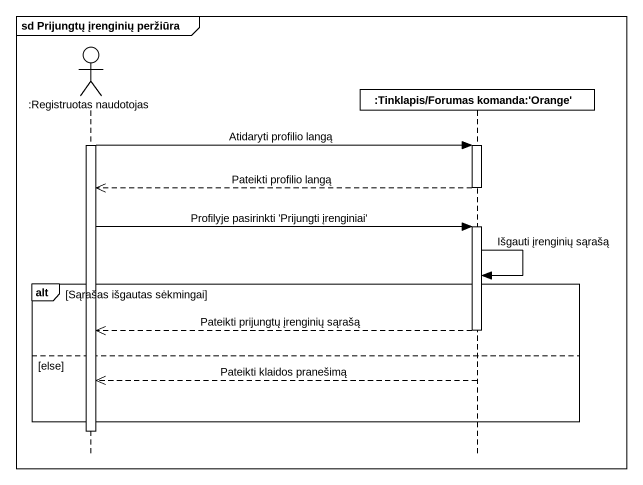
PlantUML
@startuml
mainframe sd Prijungtų įrenginių peržiūra
hide footbox
actor ":Registruotas naudotojas" as Registruotas_naudotojas
participant ":Tinklapis/Forumas komanda:'Orange'" as Tinklapis_Forumas_komanda

activate Registruotas_naudotojas
Registruotas_naudotojas -> Tinklapis_Forumas_komanda : Atidaryti profilio langą
activate Tinklapis_Forumas_komanda
Tinklapis_Forumas_komanda -->> Registruotas_naudotojas : Pateikti profilio langą
deactivate Tinklapis_Forumas_komanda
Registruotas_naudotojas -> Tinklapis_Forumas_komanda : Profilyje pasirinkti 'Prijungti įrenginiai'
activate Tinklapis_Forumas_komanda
Tinklapis_Forumas_komanda -> Tinklapis_Forumas_komanda : Išgauti įrenginių sąrašą
alt Sąrašas išgautas sėkmingai
  Tinklapis_Forumas_komanda -->> Registruotas_naudotojas : Pateikti prijungtų įrenginių sąrašą
  deactivate Tinklapis_Forumas_komanda
else else
  Tinklapis_Forumas_komanda -->> Registruotas_naudotojas : Pateikti klaidos pranešimą
end
deactivate Registruotas_naudotojas
@enduml
